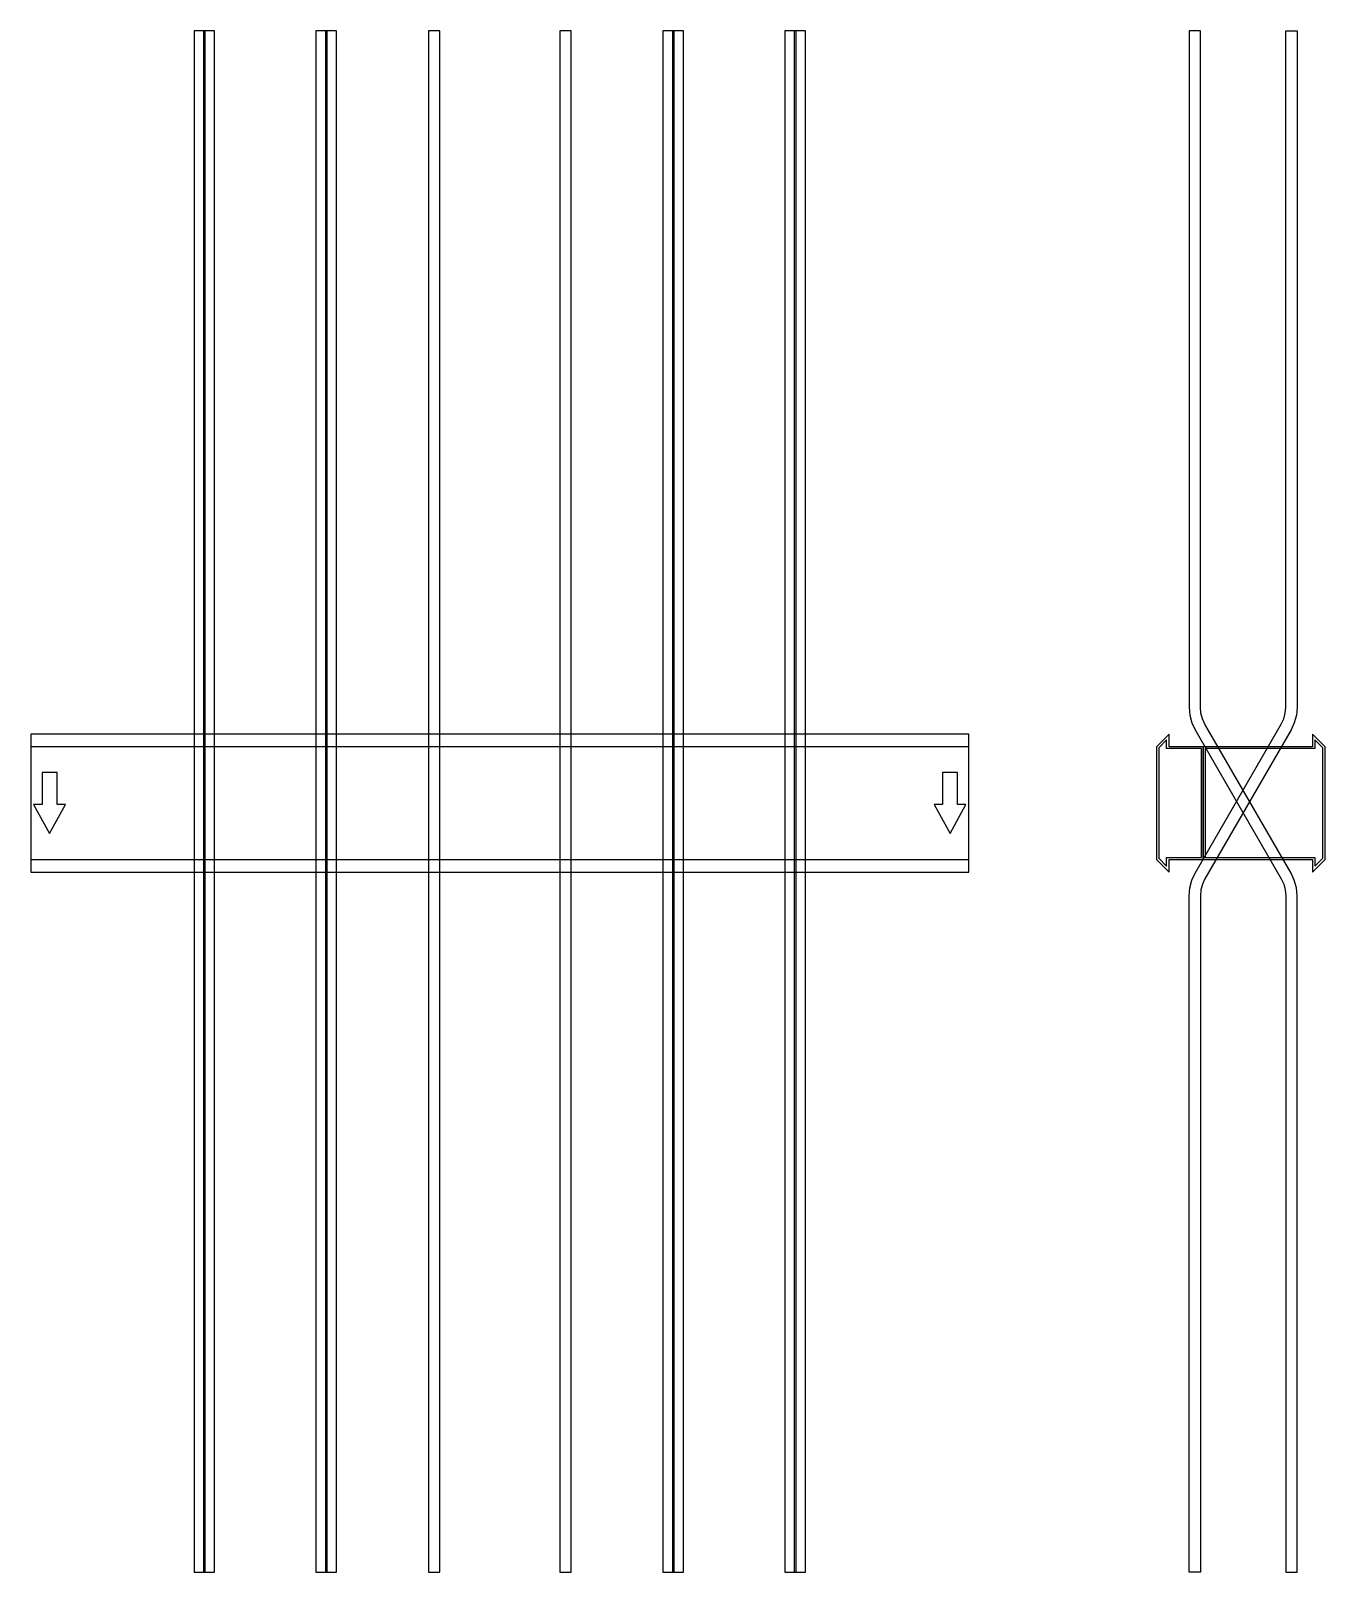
# Model space of a CAD drawing. Extents: x 0 to 1380, y -820 to 823.
import ezdxf

# ---------------------------------------------------------------- set-up
doc = ezdxf.new("R2010")
doc.units = 0
doc.layers.add('Halfen', color=7, linetype='CONTINUOUS')

msp = doc.modelspace()

# ---------------------------------------------------------------- linework, layer by layer
at = {"layer": 'Halfen', "color": 7}
for points in [[(186, -819.914), (186, 823.254), (174, 823.254), (174, -819.914)], [(196, -819.914), (196, 823.254), (184, 823.254), (184, -819.914)], [(316, -819.914), (316, 823.254), (304, 823.254), (304, -819.914)], [(326, -819.914), (326, 823.254), (314, 823.254), (314, -819.914)], [(436, -819.914), (436, 823.254), (424, 823.254), (424, -819.914)], [(576, -819.914), (576, 823.254), (564, 823.254), (564, -819.914)], [(686, -819.914), (686, 823.254), (674, 823.254), (674, -819.914)], [(696, -819.914), (696, 823.254), (684, 823.254), (684, -819.914)], [(816, -819.914), (816, 823.254), (804, 823.254), (804, -819.914)], [(826, -819.914), (826, 823.254), (814, 823.254), (814, -819.914)], [(1350, -819.914), (1350, -98.785), (1349.271, -90.449), (1347.105, -82.368), (1343.569, -74.785), (1251.823, 84.124), (1249.171, 89.812), (1247.547, 95.873), (1247, 102.124), (1247, 162.254), (1247, 823.254), (1235, 823.254), (1235, 162.254), (1235, 102.124), (1235.729, 93.789), (1237.895, 85.707), (1241.431, 78.124), (1333.177, -80.785), (1335.829, -86.472), (1337.453, -92.533), (1338, -98.785), (1338, -819.914)], [(1235, -819.914), (1235, -98.785), (1235.729, -90.449), (1237.895, -82.368), (1241.431, -74.785), (1333.177, 84.124), (1335.829, 89.812), (1337.453, 95.873), (1338, 102.124), (1338, 162.254), (1338, 823.254), (1350, 823.254), (1350, 162.254), (1350, 102.124), (1349.271, 93.789), (1347.105, 85.707), (1343.569, 78.124), (1251.823, -80.785), (1249.171, -86.472), (1247.547, -92.533), (1247, -98.785), (1247, -819.914)], [(0, -73.5), (1000, -73.5), (1000, 73.5), (0, 73.5)], [(1250, -60), (1250, 60), (1213.5, 60), (1213.5, 73.5), (1200, 60), (1200, -60), (1213.5, -73.5), (1213.5, -60)], [(1248, -58), (1248, 58), (1211, 58), (1211, 67.25), (1202.5, 58.75), (1202.5, -58.75), (1211, -67.25), (1211, -58)], [(1380, -60), (1380, 60), (1366.5, 73.5), (1366.5, 60), (1250, 60), (1250, -60), (1366.5, -60), (1366.5, -73.5)], [(1377.5, -58.75), (1377.5, 58.75), (1369, 67.25), (1369, 58), (1252, 58), (1252, -58), (1369, -58), (1369, -67.25)], [(0, -60), (1000, -60), (1000, 60), (0, 60)], [(20, -32.5), (37, -1.5), (28, -1.5), (28, 32.5), (12, 32.5), (12, -1.5), (3, -1.5)], [(980, -32.5), (997, -1.5), (988, -1.5), (988, 32.5), (972, 32.5), (972, -1.5), (963, -1.5)]]:
    msp.add_lwpolyline(points, close=True, dxfattribs=at)

doc.saveas('drawing.dxf')
